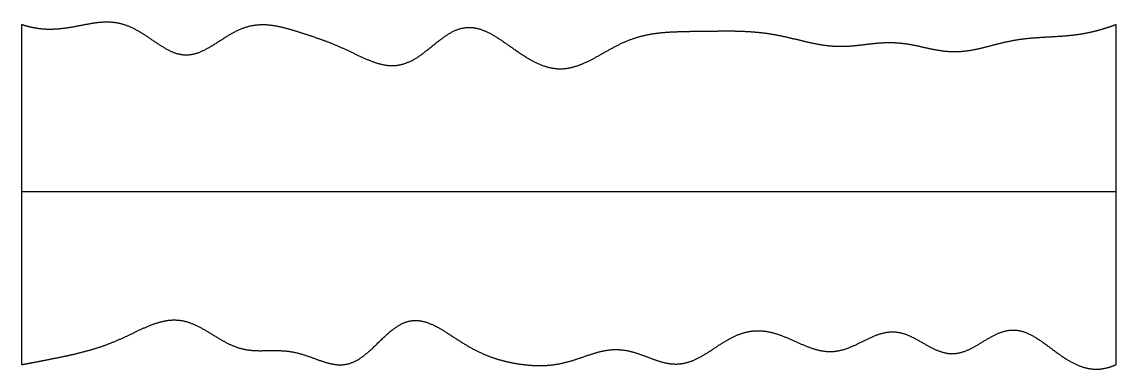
# Model space of a CAD drawing. Header units: millimetres. Extents: x 0 to 10, y -0.1 to 3.1.
import ezdxf

# ---------------------------------------------------------------- set-up
doc = ezdxf.new("R2010")
doc.units = ezdxf.units.MM
doc.layers.get('0').update_dxf_attribs({"linetype": 'CONTINUOUS'})

msp = doc.modelspace()

# ---------------------------------------------------------------- linework, layer by layer
for points in [[(0, 3.055), (0.02, 3.048), (0.06, 3.036), (0.121, 3.022), (0.202, 3.011), (0.304, 3.011), (0.406, 3.022), (0.508, 3.041), (0.611, 3.062), (0.713, 3.079), (0.815, 3.082), (0.916, 3.066), (1.016, 3.026), (1.115, 2.967), (1.213, 2.898), (1.31, 2.833), (1.405, 2.786), (1.501, 2.769), (1.596, 2.785), (1.692, 2.83), (1.789, 2.892), (1.888, 2.958), (1.988, 3.013), (2.089, 3.047), (2.191, 3.059), (2.294, 3.05), (2.396, 3.027), (2.497, 2.998), (2.596, 2.966), (2.694, 2.933), (2.792, 2.898), (2.891, 2.858), (2.99, 2.812), (3.091, 2.763), (3.193, 2.717), (3.295, 2.683), (3.396, 2.672), (3.495, 2.689), (3.592, 2.735), (3.687, 2.804), (3.78, 2.883), (3.874, 2.956), (3.968, 3.011), (4.064, 3.035), (4.161, 3.026), (4.26, 2.988), (4.36, 2.927), (4.461, 2.856), (4.562, 2.783), (4.663, 2.72), (4.762, 2.674), (4.861, 2.648), (4.96, 2.646), (5.057, 2.666), (5.154, 2.706), (5.251, 2.757), (5.348, 2.814), (5.446, 2.868), (5.545, 2.913), (5.645, 2.947), (5.746, 2.969), (5.848, 2.982), (5.949, 2.988), (6.051, 2.991), (6.153, 2.993), (6.255, 2.994), (6.356, 2.995), (6.458, 2.996), (6.559, 2.995), (6.661, 2.99), (6.762, 2.981), (6.864, 2.966), (6.965, 2.946), (7.066, 2.922), (7.167, 2.897), (7.268, 2.875), (7.369, 2.859), (7.47, 2.853), (7.572, 2.856), (7.673, 2.868), (7.775, 2.881), (7.877, 2.891), (7.978, 2.891), (8.08, 2.881), (8.181, 2.861), (8.282, 2.837), (8.383, 2.816), (8.484, 2.804), (8.585, 2.806), (8.686, 2.82), (8.787, 2.843), (8.888, 2.87), (8.989, 2.896), (9.09, 2.916), (9.192, 2.929), (9.293, 2.937), (9.395, 2.942), (9.496, 2.948), (9.598, 2.956), (9.699, 2.97), (9.799, 2.991), (9.88, 3.013), (9.94, 3.033), (9.98, 3.047), (10, 3.055)], [(0, -0.055), (0, 0.069), (0, 0.318), (0, 0.691), (0, 1.189), (0, 1.811), (0, 2.309), (0, 2.682), (0, 2.931), (0, 3.055)], [(10, -0.055), (10, 0.069), (10, 0.318), (10, 0.691), (10, 1.189), (10, 1.811), (10, 2.309), (10, 2.682), (10, 2.931), (10, 3.055)], [(0, 1.527), (0.4, 1.527), (1.2, 1.527), (2.4, 1.527), (4, 1.527), (6, 1.527), (7.6, 1.527), (8.8, 1.527), (9.6, 1.527), (10, 1.527)], [(0, -0.055), (0.021, -0.051), (0.062, -0.044), (0.124, -0.032), (0.206, -0.016), (0.307, 0.004), (0.408, 0.024), (0.507, 0.047), (0.606, 0.072), (0.706, 0.102), (0.805, 0.137), (0.905, 0.18), (1.006, 0.228), (1.107, 0.277), (1.21, 0.321), (1.311, 0.35), (1.412, 0.359), (1.512, 0.341), (1.611, 0.299), (1.708, 0.241), (1.805, 0.179), (1.903, 0.124), (2.001, 0.087), (2.1, 0.071), (2.201, 0.071), (2.303, 0.075), (2.407, 0.073), (2.512, 0.056), (2.617, 0.023), (2.721, -0.018), (2.823, -0.052), (2.922, -0.065), (3.019, -0.046), (3.113, 0.01), (3.205, 0.092), (3.296, 0.185), (3.389, 0.271), (3.483, 0.332), (3.58, 0.357), (3.679, 0.344), (3.78, 0.301), (3.882, 0.239), (3.983, 0.171), (4.083, 0.108), (4.182, 0.055), (4.281, 0.014), (4.379, -0.017), (4.478, -0.04), (4.579, -0.056), (4.681, -0.066), (4.784, -0.066), (4.887, -0.055), (4.99, -0.032), (5.092, 0.001), (5.193, 0.038), (5.294, 0.069), (5.395, 0.086), (5.496, 0.083), (5.598, 0.059), (5.7, 0.021), (5.802, -0.019), (5.902, -0.049), (6.002, -0.056), (6.1, -0.036), (6.197, 0.009), (6.294, 0.07), (6.391, 0.137), (6.49, 0.197), (6.59, 0.239), (6.692, 0.259), (6.795, 0.255), (6.898, 0.229), (7.001, 0.188), (7.104, 0.14), (7.206, 0.096), (7.307, 0.066), (7.407, 0.058), (7.508, 0.076), (7.608, 0.117), (7.708, 0.17), (7.809, 0.219), (7.909, 0.248), (8.009, 0.248), (8.108, 0.215), (8.208, 0.159), (8.307, 0.099), (8.406, 0.053), (8.505, 0.036), (8.604, 0.055), (8.704, 0.104), (8.803, 0.167), (8.902, 0.226), (9, 0.263), (9.098, 0.266), (9.196, 0.236), (9.294, 0.177), (9.392, 0.104), (9.491, 0.028), (9.591, -0.037), (9.691, -0.082), (9.793, -0.103), (9.875, -0.098), (9.937, -0.081), (9.979, -0.065), (10, -0.055)]]:
    msp.add_open_spline(points, degree=5)

doc.saveas('drawing.dxf')
